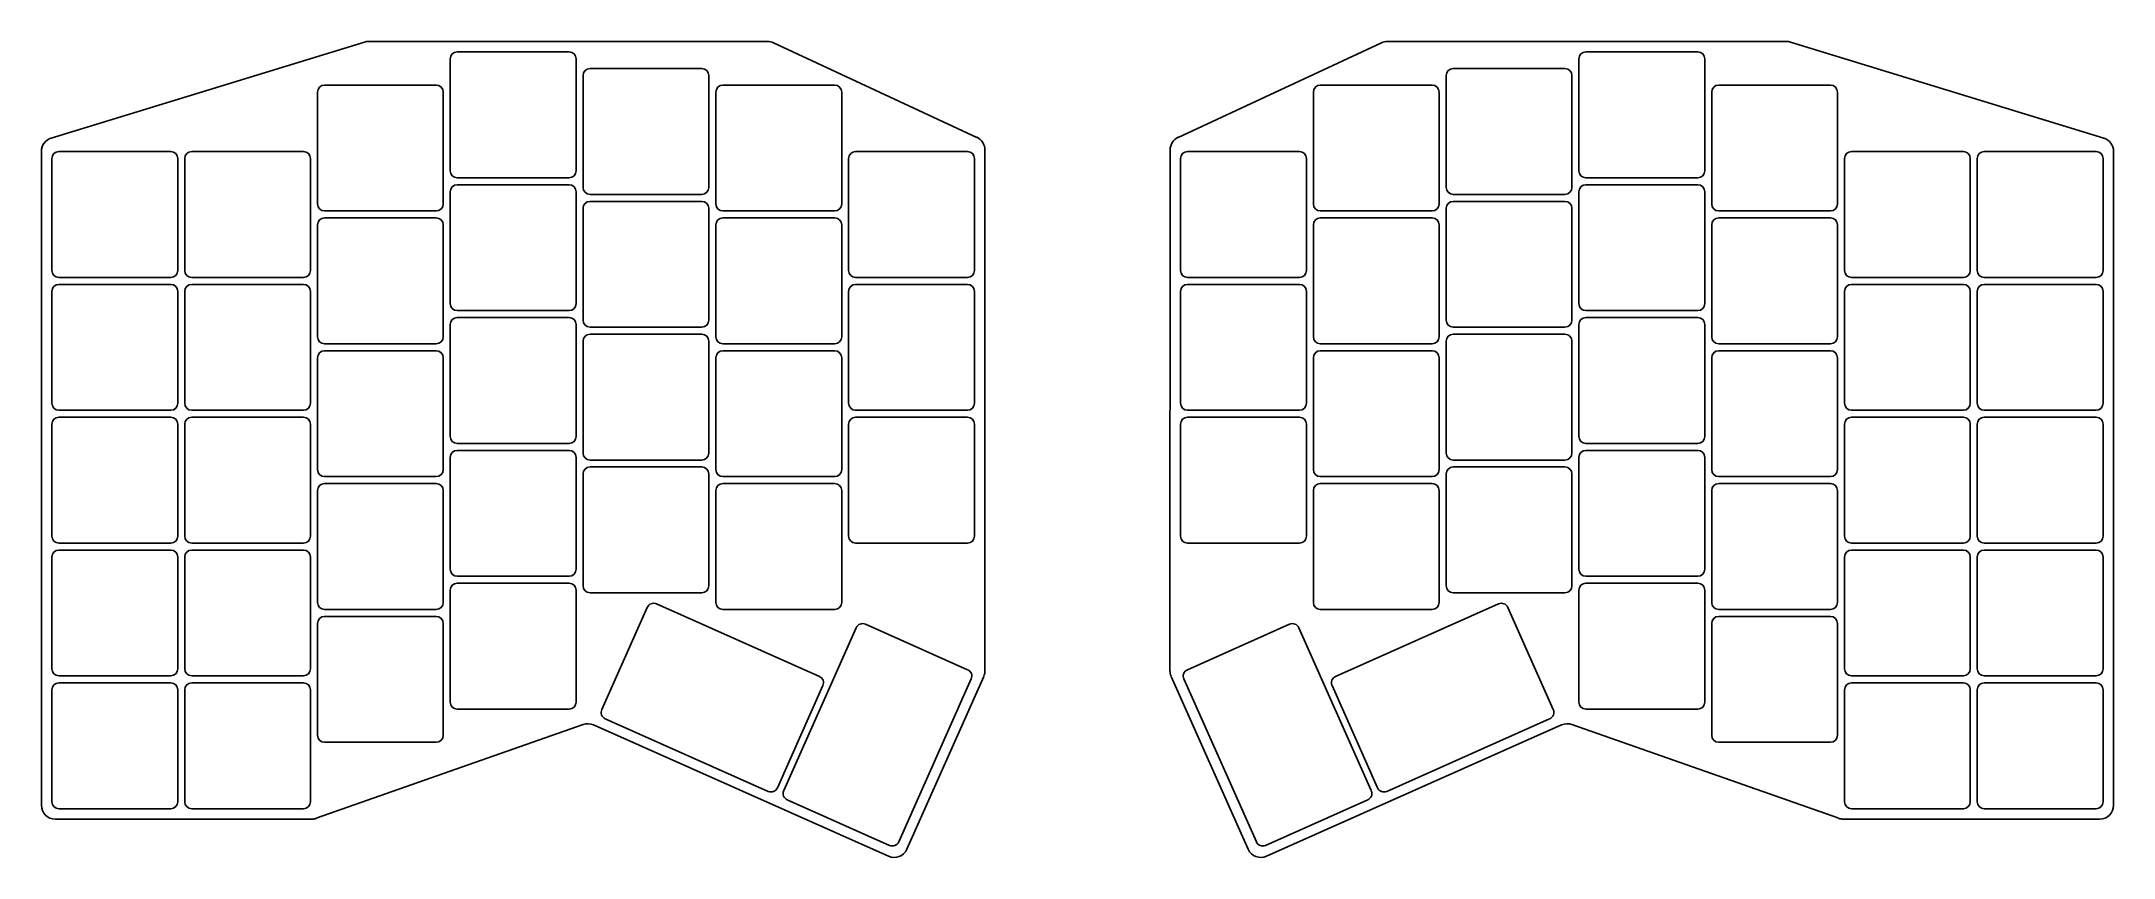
# Model space of a CAD drawing. Header units: millimetres. Extents: x 69 to 367, y -196 to -79.
import ezdxf

# ---------------------------------------------------------------- set-up
doc = ezdxf.new("R2010")
doc.units = ezdxf.units.MM

msp = doc.modelspace()

# ---------------------------------------------------------------- linework, layer by layer
at = {"linetype": 'CONTINUOUS'}
for p, q in [((70.89, -92.84), (115.81, -79.08)), ((116.4, -78.99), (173.65, -78.99)), ((174.49, -79.17), (203.67, -92.74)), ((261.73, -79.17), (232.56, -92.74)), ((319.83, -78.99), (262.57, -78.99)), ((365.34, -92.84), (320.41, -79.08)), ((128.12, -81.49), (128.12, -97.54)), ((145.18, -80.49), (129.12, -80.49)), ((146.18, -97.54), (146.18, -81.49)), ((164.22, -82.87), (148.18, -82.87)), ((288.05, -82.87), (272, -82.87)), ((290.05, -81.49), (290.05, -97.54)), ((307.1, -80.49), (291.05, -80.49)), ((308.1, -97.54), (308.1, -81.49)), ((126.12, -85.25), (110.08, -85.25)), ((147.18, -83.87), (147.18, -99.92)), ((165.22, -99.92), (165.22, -83.87)), ((183.28, -85.25), (167.22, -85.25)), ((269, -85.25), (252.95, -85.25)), ((271, -83.87), (271, -99.92)), ((289.05, -99.92), (289.05, -83.87)), ((326.15, -85.25), (310.1, -85.25)), ((109.08, -86.25), (109.08, -102.3)), ((127.12, -102.3), (127.12, -86.25)), ((166.22, -86.25), (166.22, -102.3)), ((184.28, -102.3), (184.28, -86.25)), ((251.95, -86.25), (251.95, -102.3)), ((270, -102.3), (270, -86.25)), ((309.1, -86.25), (309.1, -102.3)), ((327.15, -102.3), (327.15, -86.25)), ((69.47, -188.53), (69.47, -94.75)), ((88.03, -94.78), (71.97, -94.78)), ((107.08, -94.78), (91.03, -94.78)), ((202.32, -94.78), (186.28, -94.78)), ((204.83, -94.55), (204.84, -169.23)), ((231.4, -94.55), (231.38, -169.23)), ((249.95, -94.78), (233.9, -94.78)), ((345.2, -94.78), (329.15, -94.78)), ((364.25, -94.78), (348.2, -94.78)), ((366.75, -188.53), (366.75, -94.75)), ((70.97, -95.78), (70.97, -111.83)), ((89.03, -111.83), (89.03, -95.78)), ((90.03, -95.78), (90.03, -111.83)), ((108.08, -111.83), (108.08, -95.78)), ((185.28, -95.78), (185.28, -111.83)), ((203.32, -111.83), (203.32, -95.78)), ((232.9, -95.78), (232.9, -111.83)), ((250.95, -111.83), (250.95, -95.78)), ((328.15, -95.78), (328.15, -111.83)), ((346.2, -111.83), (346.2, -95.78)), ((347.2, -95.78), (347.2, -111.83)), ((365.25, -111.83), (365.25, -95.78)), ((128.12, -100.54), (128.12, -116.59)), ((129.12, -98.54), (145.18, -98.54)), ((145.18, -99.54), (129.12, -99.54)), ((146.18, -116.59), (146.18, -100.54)), ((148.18, -100.92), (164.22, -100.92)), ((272, -100.92), (288.05, -100.92)), ((290.05, -100.54), (290.05, -116.59)), ((291.05, -98.54), (307.1, -98.54)), ((307.1, -99.54), (291.05, -99.54)), ((308.1, -116.59), (308.1, -100.54)), ((110.08, -103.3), (126.12, -103.3)), ((147.18, -102.92), (147.18, -118.97)), ((164.22, -101.92), (148.18, -101.92)), ((165.22, -118.97), (165.22, -102.92)), ((167.22, -103.3), (183.28, -103.3)), ((252.95, -103.3), (269, -103.3)), ((271, -102.92), (271, -118.97)), ((288.05, -101.92), (272, -101.92)), ((289.05, -118.97), (289.05, -102.92)), ((310.1, -103.3), (326.15, -103.3)), ((109.08, -105.3), (109.08, -121.35)), ((126.12, -104.3), (110.08, -104.3)), ((127.12, -121.35), (127.12, -105.3)), ((166.22, -105.3), (166.22, -121.35)), ((183.28, -104.3), (167.22, -104.3)), ((184.28, -121.35), (184.28, -105.3)), ((251.95, -105.3), (251.95, -121.35)), ((269, -104.3), (252.95, -104.3)), ((270, -121.35), (270, -105.3)), ((309.1, -105.3), (309.1, -121.35)), ((326.15, -104.3), (310.1, -104.3)), ((327.15, -121.35), (327.15, -105.3)), ((71.97, -112.83), (88.03, -112.83)), ((91.03, -112.83), (107.08, -112.83)), ((186.28, -112.83), (202.32, -112.83)), ((233.9, -112.83), (249.95, -112.83)), ((329.15, -112.83), (345.2, -112.83)), ((348.2, -112.83), (364.25, -112.83)), ((70.97, -114.83), (70.97, -130.88)), ((88.03, -113.83), (71.97, -113.83)), ((89.03, -130.88), (89.03, -114.83)), ((90.03, -114.83), (90.03, -130.88)), ((107.08, -113.83), (91.03, -113.83)), ((108.08, -130.88), (108.08, -114.83)), ((185.28, -114.83), (185.28, -130.88)), ((202.32, -113.83), (186.28, -113.83)), ((203.32, -130.88), (203.32, -114.83)), ((232.9, -114.83), (232.9, -130.88)), ((249.95, -113.83), (233.9, -113.83)), ((250.95, -130.88), (250.95, -114.83)), ((328.15, -114.83), (328.15, -130.88)), ((345.2, -113.83), (329.15, -113.83)), ((346.2, -130.88), (346.2, -114.83)), ((347.2, -114.83), (347.2, -130.88)), ((364.25, -113.83), (348.2, -113.83)), ((365.25, -130.88), (365.25, -114.83)), ((129.12, -117.59), (145.18, -117.59)), ((145.18, -118.59), (129.12, -118.59)), ((291.05, -117.59), (307.1, -117.59)), ((307.1, -118.59), (291.05, -118.59)), ((128.12, -119.59), (128.12, -135.64)), ((146.18, -135.64), (146.18, -119.59)), ((148.18, -119.97), (164.22, -119.97)), ((164.22, -120.97), (148.18, -120.97)), ((272, -119.97), (288.05, -119.97)), ((288.05, -120.97), (272, -120.97)), ((290.05, -119.59), (290.05, -135.64)), ((308.1, -135.64), (308.1, -119.59)), ((109.08, -124.35), (109.08, -140.4)), ((110.08, -122.35), (126.12, -122.35)), ((126.12, -123.35), (110.08, -123.35)), ((127.12, -140.4), (127.12, -124.35)), ((147.18, -121.97), (147.18, -138.02)), ((165.22, -138.02), (165.22, -121.97)), ((166.22, -124.35), (166.22, -140.4)), ((167.22, -122.35), (183.28, -122.35)), ((183.28, -123.35), (167.22, -123.35)), ((184.28, -140.4), (184.28, -124.35)), ((251.95, -124.35), (251.95, -140.4)), ((252.95, -122.35), (269, -122.35)), ((269, -123.35), (252.95, -123.35)), ((270, -140.4), (270, -124.35)), ((271, -121.97), (271, -138.02)), ((289.05, -138.02), (289.05, -121.97)), ((309.1, -124.35), (309.1, -140.4)), ((310.1, -122.35), (326.15, -122.35)), ((326.15, -123.35), (310.1, -123.35)), ((327.15, -140.4), (327.15, -124.35)), ((71.97, -131.88), (88.03, -131.88)), ((88.03, -132.88), (71.97, -132.88)), ((91.03, -131.88), (107.08, -131.88)), ((107.08, -132.88), (91.03, -132.88)), ((186.28, -131.88), (202.32, -131.88)), ((202.32, -132.88), (186.28, -132.88)), ((233.9, -131.88), (249.95, -131.88)), ((249.95, -132.88), (233.9, -132.88)), ((329.15, -131.88), (345.2, -131.88)), ((345.2, -132.88), (329.15, -132.88)), ((348.2, -131.88), (364.25, -131.88)), ((364.25, -132.88), (348.2, -132.88)), ((70.97, -133.88), (70.97, -149.93)), ((89.03, -149.93), (89.03, -133.88)), ((90.03, -133.88), (90.03, -149.93)), ((108.08, -149.93), (108.08, -133.88)), ((129.12, -136.64), (145.18, -136.64)), ((185.28, -133.88), (185.28, -149.93)), ((203.32, -149.93), (203.32, -133.88)), ((232.9, -133.88), (232.9, -149.93)), ((250.95, -149.93), (250.95, -133.88)), ((291.05, -136.64), (307.1, -136.64)), ((328.15, -133.88), (328.15, -149.93)), ((346.2, -149.93), (346.2, -133.88)), ((347.2, -133.88), (347.2, -149.93)), ((365.25, -149.93), (365.25, -133.88)), ((128.12, -138.64), (128.12, -154.69)), ((145.18, -137.64), (129.12, -137.64)), ((146.18, -154.69), (146.18, -138.64)), ((148.18, -139.02), (164.22, -139.02)), ((272, -139.02), (288.05, -139.02)), ((290.05, -138.64), (290.05, -154.69)), ((307.1, -137.64), (291.05, -137.64)), ((308.1, -154.69), (308.1, -138.64)), ((110.08, -141.4), (126.12, -141.4)), ((126.12, -142.4), (110.08, -142.4)), ((147.18, -141.02), (147.18, -157.07)), ((164.22, -140.02), (148.18, -140.02)), ((165.22, -157.07), (165.22, -141.02)), ((167.22, -141.4), (183.28, -141.4)), ((183.28, -142.4), (167.22, -142.4)), ((252.95, -141.4), (269, -141.4)), ((269, -142.4), (252.95, -142.4)), ((271, -141.02), (271, -157.07)), ((288.05, -140.02), (272, -140.02)), ((289.05, -157.07), (289.05, -141.02)), ((310.1, -141.4), (326.15, -141.4)), ((326.15, -142.4), (310.1, -142.4)), ((109.08, -143.4), (109.08, -159.45)), ((127.12, -159.45), (127.12, -143.4)), ((166.22, -143.4), (166.22, -159.45)), ((184.28, -159.45), (184.28, -143.4)), ((251.95, -143.4), (251.95, -159.45)), ((270, -159.45), (270, -143.4)), ((309.1, -143.4), (309.1, -159.45)), ((327.15, -159.45), (327.15, -143.4)), ((71.97, -150.93), (88.03, -150.93)), ((91.03, -150.93), (107.08, -150.93)), ((186.28, -150.93), (202.32, -150.93)), ((233.9, -150.93), (249.95, -150.93)), ((329.15, -150.93), (345.2, -150.93)), ((348.2, -150.93), (364.25, -150.93)), ((70.97, -152.93), (70.97, -168.97)), ((88.03, -151.93), (71.97, -151.93)), ((89.03, -168.97), (89.03, -152.93)), ((90.03, -152.93), (90.03, -168.97)), ((107.08, -151.93), (91.03, -151.93)), ((108.08, -168.97), (108.08, -152.93)), ((328.15, -152.93), (328.15, -168.97)), ((345.2, -151.93), (329.15, -151.93)), ((346.2, -168.97), (346.2, -152.93)), ((347.2, -152.93), (347.2, -168.97)), ((364.25, -151.93), (348.2, -151.93)), ((365.25, -168.97), (365.25, -152.93)), ((129.12, -155.69), (145.18, -155.69)), ((145.18, -156.69), (129.12, -156.69)), ((291.05, -155.69), (307.1, -155.69)), ((307.1, -156.69), (291.05, -156.69)), ((110.08, -160.45), (126.12, -160.45)), ((128.12, -157.69), (128.12, -173.74)), ((146.18, -173.74), (146.18, -157.69)), ((148.18, -158.07), (164.22, -158.07)), ((156.39, -160.15), (149.87, -174.82)), ((157.71, -159.65), (181.08, -170.05)), ((167.22, -160.45), (183.28, -160.45)), ((252.95, -160.45), (269, -160.45)), ((255.15, -170.05), (278.51, -159.65)), ((272, -158.07), (288.05, -158.07)), ((286.36, -174.82), (279.83, -160.15)), ((290.05, -157.69), (290.05, -173.74)), ((308.1, -173.74), (308.1, -157.69)), ((310.1, -160.45), (326.15, -160.45)), ((109.08, -162.45), (109.08, -178.5)), ((126.12, -161.45), (110.08, -161.45)), ((127.12, -178.5), (127.12, -162.45)), ((175.97, -186.44), (186.37, -163.08)), ((202.35, -169.1), (187.69, -162.57)), ((248.53, -162.57), (233.87, -169.1)), ((249.85, -163.08), (260.26, -186.44)), ((309.1, -162.45), (309.1, -178.5)), ((326.15, -161.45), (310.1, -161.45)), ((327.15, -178.5), (327.15, -162.45)), ((70.97, -171.97), (70.97, -188.03)), ((71.97, -169.97), (88.03, -169.97)), ((88.03, -170.97), (71.97, -170.97)), ((89.03, -188.03), (89.03, -171.97)), ((90.03, -171.97), (90.03, -188.03)), ((91.03, -169.97), (107.08, -169.97)), ((107.08, -170.97), (91.03, -170.97)), ((108.08, -188.03), (108.08, -171.97)), ((175.06, -186.03), (181.58, -171.37)), ((192.46, -193.78), (202.86, -170.42)), ((204.67, -170.05), (193.63, -194.85)), ((231.56, -170.05), (242.6, -194.85)), ((233.36, -170.42), (243.77, -193.78)), ((254.64, -171.37), (261.17, -186.03)), ((328.15, -171.97), (328.15, -188.03)), ((329.15, -169.97), (345.2, -169.97)), ((345.2, -170.97), (329.15, -170.97)), ((346.2, -188.03), (346.2, -171.97)), ((347.2, -171.97), (347.2, -188.03)), ((348.2, -169.97), (364.25, -169.97)), ((364.25, -170.97), (348.2, -170.97)), ((365.25, -188.03), (365.25, -171.97)), ((129.12, -174.74), (145.18, -174.74)), ((291.05, -174.74), (307.1, -174.74)), ((147.18, -176.96), (108.9, -190.41)), ((190.99, -195.86), (148.66, -177.02)), ((150.37, -176.14), (173.74, -186.54)), ((245.24, -195.86), (287.56, -177.02)), ((262.49, -186.54), (285.85, -176.14)), ((289.04, -176.96), (327.33, -190.41)), ((110.08, -179.5), (126.12, -179.5)), ((310.1, -179.5), (326.15, -179.5)), ((71.97, -189.03), (88.03, -189.03)), ((91.03, -189.03), (107.08, -189.03)), ((176.48, -187.76), (191.14, -194.29)), ((245.09, -194.29), (259.75, -187.76)), ((329.15, -189.03), (345.2, -189.03)), ((348.2, -189.03), (364.25, -189.03)), ((108.23, -190.53), (71.47, -190.53)), ((327.99, -190.53), (364.75, -190.53))]:
    msp.add_line(p, q, dxfattribs=at)
for centre, radius, start, end in [((116.4, -80.99), 2, 90, 107.0369), ((173.65, -80.99), 2, 65.0663, 90), ((262.57, -80.99), 2, 90, 114.9337), ((319.83, -80.99), 2, 72.9631, 90), ((129.12, -81.49), 1, 90, 180), ((145.18, -81.49), 1, 0, 90), ((148.18, -83.87), 1, 90, 180), ((164.22, -83.87), 1, 0, 90), ((272, -83.87), 1, 90, 180), ((288.05, -83.87), 1, 0, 90), ((291.05, -81.49), 1, 90, 180), ((307.1, -81.49), 1, 0, 90), ((110.08, -86.25), 1, 90, 180), ((126.12, -86.25), 1, 0, 90), ((167.22, -86.25), 1, 90, 180), ((183.28, -86.25), 1, 0, 90), ((252.95, -86.25), 1, 90, 180), ((269, -86.25), 1, 0, 90), ((310.1, -86.25), 1, 90, 180), ((326.15, -86.25), 1, 0, 90), ((71.47, -94.75), 2, 107.0369, 180), ((71.97, -95.78), 1, 90, 180), ((88.03, -95.78), 1, 0, 90), ((91.03, -95.78), 1, 90, 180), ((107.08, -95.78), 1, 0, 90), ((186.28, -95.78), 1, 90, 180), ((202.32, -95.78), 1, 0, 90), ((202.83, -94.55), 2, 0.0129, 65.0663), ((233.4, -94.55), 2, 114.9337, 179.9871), ((233.9, -95.78), 1, 90, 180), ((249.95, -95.78), 1, 0, 90), ((329.15, -95.78), 1, 90, 180), ((345.2, -95.78), 1, 0, 90), ((348.2, -95.78), 1, 90, 180), ((364.25, -95.78), 1, 0, 90), ((364.75, -94.75), 2, 0, 72.9631), ((129.12, -97.54), 1, 180, 270), ((145.18, -97.54), 1, 270, 0), ((291.05, -97.54), 1, 180, 270), ((307.1, -97.54), 1, 270, 0), ((129.12, -100.54), 1, 90, 180), ((145.18, -100.54), 1, 0, 90), ((148.18, -99.92), 1, 180, 270), ((164.22, -99.92), 1, 270, 0), ((272, -99.92), 1, 180, 270), ((288.05, -99.92), 1, 270, 0), ((291.05, -100.54), 1, 90, 180), ((307.1, -100.54), 1, 0, 90), ((110.08, -102.3), 1, 180, 270), ((126.12, -102.3), 1, 270, 0), ((148.18, -102.92), 1, 90, 180), ((164.22, -102.92), 1, 0, 90), ((167.22, -102.3), 1, 180, 270), ((183.28, -102.3), 1, 270, 0), ((252.95, -102.3), 1, 180, 270), ((269, -102.3), 1, 270, 0), ((272, -102.92), 1, 90, 180), ((288.05, -102.92), 1, 0, 90), ((310.1, -102.3), 1, 180, 270), ((326.15, -102.3), 1, 270, 0), ((110.08, -105.3), 1, 90, 180), ((126.12, -105.3), 1, 0, 90), ((167.22, -105.3), 1, 90, 180), ((183.28, -105.3), 1, 0, 90), ((252.95, -105.3), 1, 90, 180), ((269, -105.3), 1, 0, 90), ((310.1, -105.3), 1, 90, 180), ((326.15, -105.3), 1, 0, 90), ((71.97, -111.83), 1, 180, 270), ((88.03, -111.83), 1, 270, 0), ((91.03, -111.83), 1, 180, 270), ((107.08, -111.83), 1, 270, 0), ((186.28, -111.83), 1, 180, 270), ((202.32, -111.83), 1, 270, 0), ((233.9, -111.83), 1, 180, 270), ((249.95, -111.83), 1, 270, 0), ((329.15, -111.83), 1, 180, 270), ((345.2, -111.83), 1, 270, 0), ((348.2, -111.83), 1, 180, 270), ((364.25, -111.83), 1, 270, 0), ((71.97, -114.83), 1, 90, 180), ((88.03, -114.83), 1, 0, 90), ((91.03, -114.83), 1, 90, 180), ((107.08, -114.83), 1, 0, 90), ((186.28, -114.83), 1, 90, 180), ((202.32, -114.83), 1, 0, 90), ((233.9, -114.83), 1, 90, 180), ((249.95, -114.83), 1, 0, 90), ((329.15, -114.83), 1, 90, 180), ((345.2, -114.83), 1, 0, 90), ((348.2, -114.83), 1, 90, 180), ((364.25, -114.83), 1, 0, 90), ((129.12, -116.59), 1, 180, 270), ((129.12, -119.59), 1, 90, 180), ((145.18, -116.59), 1, 270, 0), ((145.18, -119.59), 1, 0, 90), ((291.05, -116.59), 1, 180, 270), ((291.05, -119.59), 1, 90, 180), ((307.1, -116.59), 1, 270, 0), ((307.1, -119.59), 1, 0, 90), ((110.08, -121.35), 1, 180, 270), ((126.12, -121.35), 1, 270, 0), ((148.18, -118.97), 1, 180, 270), ((148.18, -121.97), 1, 90, 180), ((164.22, -118.97), 1, 270, 0), ((164.22, -121.97), 1, 0, 90), ((167.22, -121.35), 1, 180, 270), ((183.28, -121.35), 1, 270, 0), ((252.95, -121.35), 1, 180, 270), ((269, -121.35), 1, 270, 0), ((272, -118.97), 1, 180, 270), ((272, -121.97), 1, 90, 180), ((288.05, -118.97), 1, 270, 0), ((288.05, -121.97), 1, 0, 90), ((310.1, -121.35), 1, 180, 270), ((326.15, -121.35), 1, 270, 0), ((110.08, -124.35), 1, 90, 180), ((126.12, -124.35), 1, 0, 90), ((167.22, -124.35), 1, 90, 180), ((183.28, -124.35), 1, 0, 90), ((252.95, -124.35), 1, 90, 180), ((269, -124.35), 1, 0, 90), ((310.1, -124.35), 1, 90, 180), ((326.15, -124.35), 1, 0, 90), ((71.97, -130.88), 1, 180, 270), ((71.97, -133.88), 1, 90, 180), ((88.03, -130.88), 1, 270, 0), ((88.03, -133.88), 1, 0, 90), ((91.03, -130.88), 1, 180, 270), ((91.03, -133.88), 1, 90, 180), ((107.08, -130.88), 1, 270, 0), ((107.08, -133.88), 1, 0, 90), ((186.28, -130.88), 1, 180, 270), ((186.28, -133.88), 1, 90, 180), ((202.32, -130.88), 1, 270, 0), ((202.32, -133.88), 1, 0, 90), ((233.9, -130.88), 1, 180, 270), ((233.9, -133.88), 1, 90, 180), ((249.95, -130.88), 1, 270, 0), ((249.95, -133.88), 1, 0, 90), ((329.15, -130.88), 1, 180, 270), ((329.15, -133.88), 1, 90, 180), ((345.2, -130.88), 1, 270, 0), ((345.2, -133.88), 1, 0, 90), ((348.2, -130.88), 1, 180, 270), ((348.2, -133.88), 1, 90, 180), ((364.25, -130.88), 1, 270, 0), ((364.25, -133.88), 1, 0, 90), ((129.12, -135.64), 1, 180, 270), ((145.18, -135.64), 1, 270, 0), ((291.05, -135.64), 1, 180, 270), ((307.1, -135.64), 1, 270, 0), ((129.12, -138.64), 1, 90, 180), ((145.18, -138.64), 1, 0, 90), ((148.18, -138.02), 1, 180, 270), ((164.22, -138.02), 1, 270, 0), ((272, -138.02), 1, 180, 270), ((288.05, -138.02), 1, 270, 0), ((291.05, -138.64), 1, 90, 180), ((307.1, -138.64), 1, 0, 90), ((110.08, -140.4), 1, 180, 270), ((110.08, -143.4), 1, 90, 180), ((126.12, -140.4), 1, 270, 0), ((126.12, -143.4), 1, 0, 90), ((148.18, -141.02), 1, 90, 180), ((164.22, -141.02), 1, 0, 90), ((167.22, -140.4), 1, 180, 270), ((167.22, -143.4), 1, 90, 180), ((183.28, -140.4), 1, 270, 0), ((183.28, -143.4), 1, 0, 90), ((252.95, -140.4), 1, 180, 270), ((252.95, -143.4), 1, 90, 180), ((269, -140.4), 1, 270, 0), ((269, -143.4), 1, 0, 90), ((272, -141.02), 1, 90, 180), ((288.05, -141.02), 1, 0, 90), ((310.1, -140.4), 1, 180, 270), ((310.1, -143.4), 1, 90, 180), ((326.15, -140.4), 1, 270, 0), ((326.15, -143.4), 1, 0, 90), ((71.97, -149.93), 1, 180, 270), ((88.03, -149.93), 1, 270, 0), ((91.03, -149.93), 1, 180, 270), ((107.08, -149.93), 1, 270, 0), ((186.28, -149.93), 1, 180, 270), ((202.32, -149.93), 1, 270, 0), ((233.9, -149.93), 1, 180, 270), ((249.95, -149.93), 1, 270, 0), ((329.15, -149.93), 1, 180, 270), ((345.2, -149.93), 1, 270, 0), ((348.2, -149.93), 1, 180, 270), ((364.25, -149.93), 1, 270, 0), ((71.97, -152.93), 1, 90, 180), ((88.03, -152.93), 1, 0, 90), ((91.03, -152.93), 1, 90, 180), ((107.08, -152.93), 1, 0, 90), ((329.15, -152.93), 1, 90, 180), ((345.2, -152.93), 1, 0, 90), ((348.2, -152.93), 1, 90, 180), ((364.25, -152.93), 1, 0, 90), ((129.12, -154.69), 1, 180, 270), ((129.12, -157.69), 1, 90, 180), ((145.18, -154.69), 1, 270, 0), ((145.18, -157.69), 1, 0, 90), ((148.18, -157.07), 1, 180, 270), ((164.22, -157.07), 1, 270, 0), ((272, -157.07), 1, 180, 270), ((288.05, -157.07), 1, 270, 0), ((291.05, -154.69), 1, 180, 270), ((291.05, -157.69), 1, 90, 180), ((307.1, -154.69), 1, 270, 0), ((307.1, -157.69), 1, 0, 90), ((110.08, -159.45), 1, 180, 270), ((126.12, -159.45), 1, 270, 0), ((157.31, -160.56), 1, 66, 156), ((167.22, -159.45), 1, 180, 270), ((183.28, -159.45), 1, 270, 0), ((252.95, -159.45), 1, 180, 270), ((269, -159.45), 1, 270, 0), ((278.92, -160.56), 1, 24, 114), ((310.1, -159.45), 1, 180, 270), ((326.15, -159.45), 1, 270, 0), ((110.08, -162.45), 1, 90, 180), ((126.12, -162.45), 1, 0, 90), ((187.29, -163.48), 1, 66, 156), ((248.94, -163.48), 1, 24, 114), ((310.1, -162.45), 1, 90, 180), ((326.15, -162.45), 1, 0, 90), ((71.97, -168.97), 1, 180, 270), ((88.03, -168.97), 1, 270, 0), ((91.03, -168.97), 1, 180, 270), ((107.08, -168.97), 1, 270, 0), ((201.95, -170.01), 1, 336, 66), ((202.84, -169.23), 2, 336, 0.0129), ((233.38, -169.23), 2, 179.9871, 204), ((234.28, -170.01), 1, 114, 204), ((329.15, -168.97), 1, 180, 270), ((345.2, -168.97), 1, 270, 0), ((348.2, -168.97), 1, 180, 270), ((364.25, -168.97), 1, 270, 0), ((71.97, -171.97), 1, 90, 180), ((88.03, -171.97), 1, 0, 90), ((91.03, -171.97), 1, 90, 180), ((107.08, -171.97), 1, 0, 90), ((180.67, -170.96), 1, 336, 66), ((255.55, -170.96), 1, 114, 204), ((329.15, -171.97), 1, 90, 180), ((345.2, -171.97), 1, 0, 90), ((348.2, -171.97), 1, 90, 180), ((364.25, -171.97), 1, 0, 90), ((129.12, -173.74), 1, 180, 270), ((145.18, -173.74), 1, 270, 0), ((150.78, -175.22), 1, 156, 246), ((285.45, -175.22), 1, 294, 24), ((291.05, -173.74), 1, 180, 270), ((307.1, -173.74), 1, 270, 0), ((147.85, -178.84), 2, 66, 109.3611), ((288.38, -178.84), 2, 70.6389, 114), ((110.08, -178.5), 1, 180, 270), ((126.12, -178.5), 1, 270, 0), ((310.1, -178.5), 1, 180, 270), ((326.15, -178.5), 1, 270, 0), ((174.14, -185.63), 1, 246, 336), ((176.88, -186.85), 1, 156, 246), ((259.34, -186.85), 1, 294, 24), ((262.08, -185.63), 1, 204, 294), ((71.47, -188.53), 2, 180, 270), ((71.97, -188.03), 1, 180, 270), ((88.03, -188.03), 1, 270, 0), ((91.03, -188.03), 1, 180, 270), ((107.08, -188.03), 1, 270, 0), ((329.15, -188.03), 1, 180, 270), ((345.2, -188.03), 1, 270, 0), ((348.2, -188.03), 1, 180, 270), ((364.25, -188.03), 1, 270, 0), ((364.75, -188.53), 2, 270, 0), ((108.23, -188.53), 2, 270, 289.3611), ((327.99, -188.53), 2, 250.6389, 270), ((191.8, -194.03), 2, 246, 336), ((191.55, -193.37), 1, 246, 336), ((244.43, -194.03), 2, 204, 294), ((244.68, -193.37), 1, 204, 294)]:
    msp.add_arc(centre, radius, start, end, dxfattribs=at)

doc.saveas('drawing.dxf')
